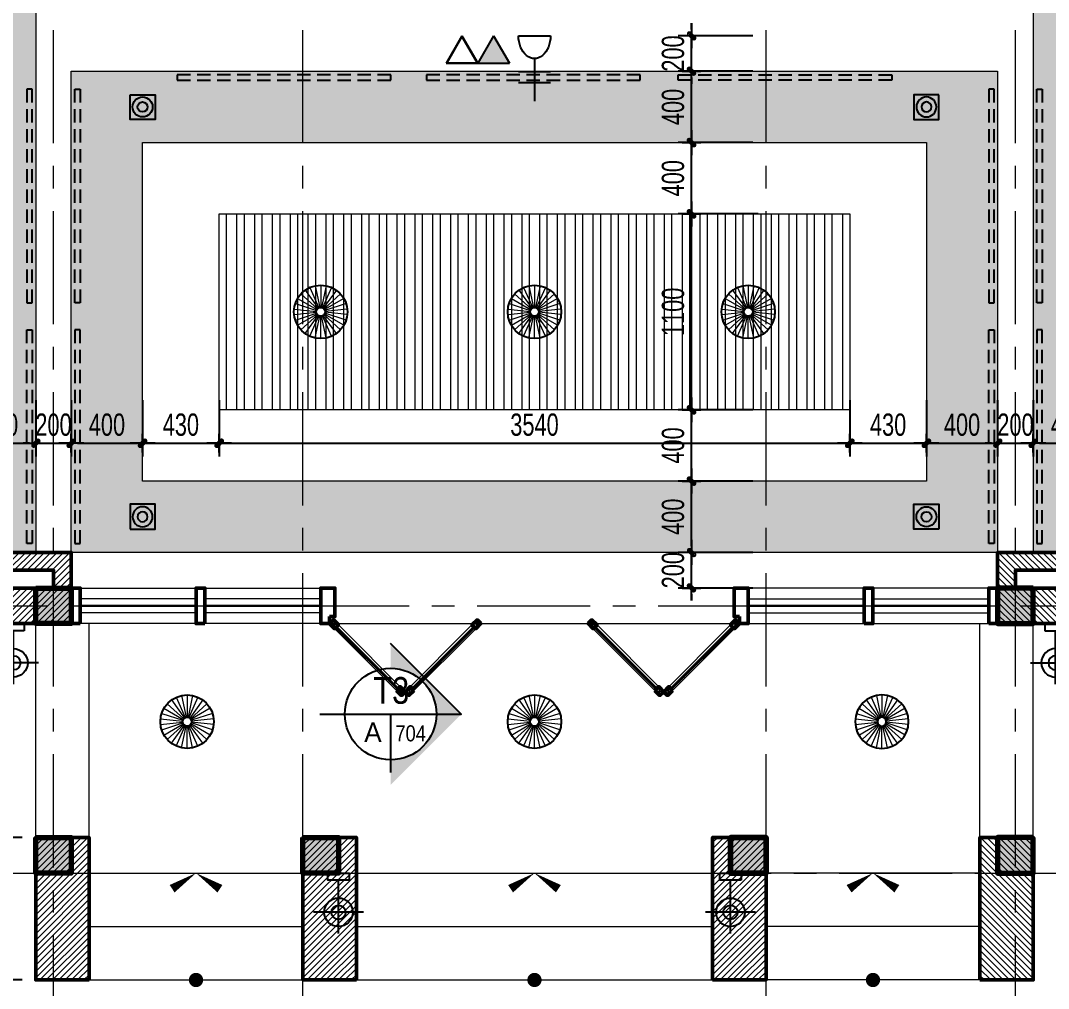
# Model space of a CAD drawing. Header units: inches. Extents: x 88947 to 296847, y 35049 to 161062.
# Drawn here: x 100576 to 106346, y 84062 to 89494 of the extents above; entities that cross this region are included whole.
import ezdxf
from ezdxf.enums import TextEntityAlignment as Align

# ---------------------------------------------------------------- set-up
doc = ezdxf.new("R2010")
doc.units = ezdxf.units.IN
doc.header["$MEASUREMENT"] = 0
doc.header["$PDMODE"] = 1
for name, pattern in [('ACAD_ISO03W100', [30, 12, -18]), ('CENTER', [50.8, 31.75, -6.35, 6.35, -6.35]), ('HIDDEN', [0.375, 0.25, -0.125])]:
    doc.linetypes.add(name, pattern=pattern)
for name, color, linetype, lineweight in [('A-Dims', 145, 'Continuous', 25), ('CUA', 42, 'Continuous', 20), ('DIM', 7, 'Continuous', 25), ('DO', 4, 'Continuous', 25), ('HACTH', 8, 'Continuous', 5), ('HATCH', 8, 'Continuous', 5), ('KHUNG 1', 6, 'Continuous', 70), ('mb$0$CUA', 42, 'Continuous', 20), ('mb$0$HATCH', 69, 'Continuous', 15), ('mb$0$net cat', 51, 'Continuous', 50), ('mb$0$net manh', 251, 'Continuous', 5), ('NETMANH', 192, 'Continuous', 18), ('THAY', 3, 'Continuous', 18), ('tran', 202, 'Continuous', 15), ('TRUC', 252, 'ACAD_ISO03W100', 13), ('TUONG', 4, 'Continuous', 50)]:
    doc.layers.add(name, color=color, linetype=linetype, lineweight=lineweight)
doc.layers.add('E-socket', color=1, linetype='Continuous')
doc.layers.add('text', color=2, linetype='Continuous')
doc.styles.add('AVO-B', font='VAVOB.TTF')
doc.styles.add('DDCo-B-Helve-condense', font='VHELVCB.TTF')
doc.styles.add('VNI-HELVE-CONDENSE', font='VNARIAL.TTF', dxfattribs={"width": 0.7})
doc.dimstyles.new('TAS-100', dxfattribs={"dimscale": 50, "dimtxt": 2.5, "dimasz": 0.7, "dimexe": 1.5, "dimexo": 1.5, "dimgap": 0.8, "dimtad": 1, "dimdec": 0, "dimzin": 3, "dimdsep": 46, "dimtxsty": 'VNI-HELVE-CONDENSE', "dimblk": 'TICK', "dimcen": 2.5, "dimclrt": 71, "dimazin": 2, "dimtfac": 0.75, "dimtdec": 0, "dimtix": 1, "dimtmove": 2, "dimatfit": 2, "dimldrblk": 'TICK123', "dimfxl": 1.5, "dimtolj": 1, "dimtzin": 0, "dimarcsym": 0})

# ---------------------------------------------------------------- blocks, each defined once
blk = doc.blocks.new('12')
at = {"linetype": 'HIDDEN', "ltscale": 300}
blk.add_lwpolyline([(-600, 20), (600, 20), (600, 50), (-600, 50)], close=True, dxfattribs=at)
for points in [[(-600, 20), (-600, 50), (-525, 20), (-525, 50)], [(600, 20), (600, 50), (525, 20), (525, 50)]]:
    blk.add_solid(points)
blk = doc.blocks.new('CP1')
blk.add_lwpolyline([(-86.9, 86), (89.2, 86), (89.2, -88.5), (-86.9, -88.5)], close=True)
for radius in [70, 35]:
    blk.add_circle((0, 0), radius)
blk = doc.blocks.new('DNT')
for points in [[(0, 425), (0, 50)], [(-175, 275), (175, 275)]]:
    blk.add_lwpolyline(points)
blk.add_lwpolyline([(-75, 50), (75, 50), (75, 0), (-75, 0)], close=True)
for radius in [100, 50]:
    blk.add_circle((0, 275), radius)
blk = doc.blocks.new('D')
at = {"linetype": 'Continuous', "ltscale": 2}
blk.add_hatch(color=256, dxfattribs=at).paths.add_polyline_path([(0, 0), (308, -178), (308, 178)])
for p, q in [((0, 0), (308, 178)), ((308, -178), (308, 178)), ((0, 0), (308, -178))]:
    blk.add_line(p, q, dxfattribs=at)
blk = doc.blocks.new('P')
at = {"linetype": 'Continuous', "ltscale": 2}
for p, q in [((0, 0), (308, 178)), ((9, 0), (303, 170)), ((303, -170), (303, 170)), ((308, -178), (308, 178)), ((0, 0), (308, -178)), ((9, 0), (303, -170))]:
    blk.add_line(p, q, dxfattribs=at)
blk = doc.blocks.new('S-2')
at = {"layer": 'E-socket', "linetype": 'Continuous', "ltscale": 50}
for p, q in [((0, 107.1), (0, 306.7)), ((-75, 219.4), (75, 219.4)), ((-75, 166.9), (75, 166.9)), ((-75, 0), (75, 0))]:
    blk.add_line(p, q, dxfattribs=at)
blk.add_ellipse((0, 0), major_axis=(0, 107.1), ratio=0.7, start_param=4.712389, end_param=7.853982, dxfattribs=at)
blk = doc.blocks.new('A$C42FF647F')
at = {"layer": 'HATCH'}
h = blk.add_hatch(dxfattribs=at)
h.set_pattern_fill('ANSI31', color=256, scale=200, style=0)
h.set_pattern_definition([(45, (-2550, -8550), (-17.67767, 17.67767), [])])
h.paths.add_polyline_path([(-2050, -8550), (-2300, -8550), (-2300, -8350), (-1950, -8350), (-1950, -8150), (-1300, -8150), (-1300, -8550), (-1850, -8550), (-1850, -8550)])
h.paths.add_polyline_path([(-1850, -8250), (-1850, -8350), (-1400, -8350), (-1400, -8250)], flags=16)
h = blk.add_hatch(dxfattribs=at)
h.set_pattern_fill('ANSI31', color=256, scale=200, style=0)
h.set_pattern_definition([(135, (5150, -8550), (17.67767, 17.67767), [])])
h.paths.add_polyline_path([(4650, -8550), (4900, -8550), (4900, -8350), (4550, -8350), (4550, -8150), (3900, -8150), (3900, -8550), (4450, -8550), (4450, -8550)])
h.paths.add_polyline_path([(4000, -8250), (4000, -8350), (4450, -8350), (4450, -8250)], flags=16)
h = blk.add_hatch(dxfattribs=at)
h.set_pattern_fill('ANSI31', color=256, scale=200, style=0)
h.set_pattern_definition([(45, (-1400, -9950), (-17.6777, 17.6777), [])])
h.paths.add_polyline_path([(-1200, -10550), (-1500, -10550), (-1500, -9750), (-1200, -9750)])
h = blk.add_hatch(dxfattribs=at)
h.set_pattern_fill('ANSI31', color=256, scale=200, style=0)
h.set_pattern_definition([(45, (100, -9950), (-17.6777, 17.6777), [])])
h.paths.add_polyline_path([(300, -10550), (0, -10550), (0, -9750), (300, -9750)])
h = blk.add_hatch(dxfattribs=at)
h.set_pattern_fill('ANSI31', color=256, scale=200, style=0)
h.set_pattern_definition([(45, (2100, -9950), (-17.6777, 17.6777), [])])
h.paths.add_polyline_path([(2300, -10550), (2600, -10550), (2600, -9750), (2300, -9750)])
h = blk.add_hatch(dxfattribs=at)
h.set_pattern_fill('ANSI31', color=256, scale=200, style=0)
h.set_pattern_definition([(135, (4000, -9950), (17.6777, 17.6777), [])])
h.paths.add_polyline_path([(3800, -10550), (4100, -10550), (4100, -9750), (3800, -9750)])
at = {"layer": 'mb$0$HATCH'}
h = blk.add_hatch(dxfattribs=at)
h.set_pattern_fill('ANSI32', color=256, angle=-225, style=0)
h.set_pattern_definition([(360, (190.659, -8580.052), (5e-10, 9.525), []), (360, (193.834, -8583.227), (5e-10, 9.525), [])])
h.paths.add_polyline_path([(190.7, -8565.9), (537.1, -8912.4), (530.1, -8919.5), (183.6, -8573)])
h = blk.add_hatch(dxfattribs=at)
h.set_pattern_fill('ANSI32', color=256, angle=-225, style=0)
h.set_pattern_definition([(180, (957.8695, -8580.052), (-5e-10, 9.525), []), (180, (954.6945, -8583.227), (-5e-10, 9.525), [])])
h.paths.add_polyline_path([(957.9, -8565.9), (611.4, -8912.4), (618.5, -8919.5), (964.9, -8573)])
h = blk.add_hatch(dxfattribs=at)
h.set_pattern_fill('ANSI32', color=256, angle=-225, style=0)
h.set_pattern_definition([(360, (1642.1305, -8580.052), (5e-10, 9.525), []), (360, (1645.3055, -8583.227), (5e-10, 9.525), [])])
h.paths.add_polyline_path([(1642.1, -8565.9), (1988.6, -8912.4), (1981.5, -8919.5), (1635.1, -8573)])
h = blk.add_hatch(dxfattribs=at)
h.set_pattern_fill('ANSI32', color=256, angle=-225, style=0)
h.set_pattern_definition([(180, (2409.341, -8580.052), (-5e-10, 9.525), []), (180, (2406.166, -8583.227), (-5e-10, 9.525), [])])
h.paths.add_polyline_path([(2409.3, -8565.9), (2062.9, -8912.4), (2069.9, -8919.5), (2416.4, -8573)])
at = {"layer": 'CUA'}
for points in [[(-600, -8410), (-1250, -8410)], [(100, -8410), (-550, -8410)], [(2500, -8410), (3150, -8410)], [(3200, -8410), (3850, -8410)], [(-600, -8490), (-1250, -8490)], [(100, -8490), (-550, -8490)], [(2500, -8490), (3150, -8490)], [(3200, -8490), (3850, -8490)]]:
    blk.add_lwpolyline(points, dxfattribs=at)
at = {"layer": 'HATCH', "const_width": 12}
for points in [[(-600, -8450), (-1250, -8450)], [(100, -8450), (-550, -8450)], [(2500, -8450), (3150, -8450)], [(3200, -8450), (3850, -8450)]]:
    blk.add_lwpolyline(points, dxfattribs=at)
at = {"layer": 'HATCH'}
for points in [[(-734.2, -10037.8, 50, 0, 0), (-600, -9950, 0, 0, 0)], [(-465.8, -10037.8, 50, 0, 0), (-600, -9950, 0, 0, 0)], [(1165.8, -10037.8, 50, 0, 0), (1300, -9950, 0, 0, 0)], [(1434.2, -10037.8, 50, 0, 0), (1300, -9950, 0, 0, 0)], [(3065.8, -10037.8, 50, 0, 0), (3200, -9950, 0, 0, 0)], [(3334.2, -10037.8, 50, 0, 0), (3200, -9950, 0, 0, 0)]]:
    blk.add_lwpolyline(points, format="xyseb", dxfattribs=at)
at = {"layer": 'HATCH', "const_width": 40}
for points in [[(-620, -10550, -1), (-580, -10550, -1)], [(1280, -10550, -1), (1320, -10550, -1)], [(3180, -10550, -1), (3220, -10550, -1)]]:
    blk.add_lwpolyline(points, format="xyb", close=True, dxfattribs=at)
at = {"layer": 'KHUNG 1'}
for points in [[(-1500, -8350), (-1300, -8350), (-1300, -8550), (-1500, -8550)], [(4100, -8350), (3900, -8350), (3900, -8550), (4100, -8550)], [(-1500, -9750), (-1300, -9750), (-1300, -9950), (-1500, -9950)], [(0, -9750), (200, -9750), (200, -9950), (0, -9950)], [(2400, -9750), (2600, -9750), (2600, -9950), (2400, -9950)], [(2600, -9750), (2400, -9750), (2400, -9950), (2600, -9950)], [(4100, -9750), (3900, -9750), (3900, -9950), (4100, -9950)]]:
    blk.add_lwpolyline(points, close=True, dxfattribs=at)
for points in [[(-1500, -8550), (-1300, -8550), (-1500, -8350), (-1300, -8350)], [(4100, -8550), (3900, -8550), (4100, -8350), (3900, -8350)], [(-1500, -9950), (-1300, -9950), (-1500, -9750), (-1300, -9750)], [(0, -9950), (200, -9950), (0, -9750), (200, -9750)], [(2400, -9950), (2600, -9950), (2400, -9750), (2600, -9750)], [(2600, -9950), (2400, -9950), (2600, -9750), (2400, -9750)], [(4100, -9950), (3900, -9950), (4100, -9750), (3900, -9750)]]:
    blk.add_solid(points, dxfattribs=at)
at = {"layer": 'mb$0$CUA'}
for points in [[(553.1, -8953.1), (574.3, -8931.8), (199.5, -8557.1), (178.3, -8578.3)], [(190.7, -8565.9), (537.1, -8912.4), (530.1, -8919.5), (183.6, -8573)], [(595.5, -8953.1), (574.3, -8931.8), (949, -8557.1), (970.2, -8578.3)], [(957.9, -8565.9), (611.4, -8912.4), (618.5, -8919.5), (964.9, -8573)], [(2004.5, -8953.1), (2025.7, -8931.8), (1651, -8557.1), (1629.8, -8578.3)], [(1642.1, -8565.9), (1988.6, -8912.4), (1981.5, -8919.5), (1635.1, -8573)], [(2046.9, -8953.1), (2025.7, -8931.8), (2400.5, -8557.1), (2421.7, -8578.3)], [(2409.3, -8565.9), (2062.9, -8912.4), (2069.9, -8919.5), (2416.4, -8573)]]:
    blk.add_lwpolyline(points, close=True, dxfattribs=at)
at = {"layer": 'mb$0$net cat'}
for points in [[(150, -8550), (171.2, -8528.8), (199.5, -8557.1), (178.3, -8578.3)], [(998.5, -8550), (977.3, -8528.8), (949, -8557.1), (970.2, -8578.3)], [(1601.5, -8550), (1622.7, -8528.8), (1651, -8557.1), (1629.8, -8578.3)], [(2450, -8550), (2428.8, -8528.8), (2400.5, -8557.1), (2421.7, -8578.3)], [(524.8, -8924.8), (546, -8903.6), (574.3, -8931.8), (553.1, -8953.1)], [(623.8, -8924.8), (602.5, -8903.6), (574.3, -8931.8), (595.5, -8953.1)], [(1976.2, -8924.8), (1997.5, -8903.6), (2025.7, -8931.8), (2004.5, -8953.1)], [(2075.2, -8924.8), (2054, -8903.6), (2025.7, -8931.8), (2046.9, -8953.1)]]:
    blk.add_lwpolyline(points, close=True, dxfattribs=at)
at = {"layer": 'mb$0$net manh'}
for points in [[(171.2, -8528.8), (178.3, -8578.3)], [(977.3, -8528.8), (970.2, -8578.3)], [(1622.7, -8528.8), (1629.8, -8578.3)], [(2428.8, -8528.8), (2421.7, -8578.3)], [(150, -8550), (199.5, -8557.1)], [(998.5, -8550), (949, -8557.1)], [(1601.5, -8550), (1651, -8557.1)], [(2450, -8550), (2400.5, -8557.1)], [(524.8, -8924.8), (574.3, -8931.8)], [(546, -8903.6), (553.1, -8953.1)], [(623.8, -8924.8), (574.3, -8931.8)], [(602.5, -8903.6), (595.5, -8953.1)], [(1976.2, -8924.8), (2025.7, -8931.8)], [(1997.5, -8903.6), (2004.5, -8953.1)], [(2075.2, -8924.8), (2025.7, -8931.8)], [(2054, -8903.6), (2046.9, -8953.1)]]:
    blk.add_lwpolyline(points, dxfattribs=at)
at = {"layer": 'THAY'}
for points in [[(100, -8550), (-1300, -8550), (-1300, -8350), (100, -8350)], [(2500, -8550), (3900, -8550), (3900, -8350), (2500, -8350)]]:
    blk.add_lwpolyline(points, close=True, dxfattribs=at)
for points in [[(-1500, -9750), (-1500, -8550)], [(-1200, -9750), (-1200, -8550)], [(150, -8550), (2450, -8550)], [(3800, -9750), (3800, -8550)], [(4100, -9750), (4100, -8550)], [(-1200, -9950), (0, -9950)], [(300, -9950), (2300, -9950)], [(3800, -9950), (2600, -9950)], [(-1200, -10250), (0, -10250)], [(300, -10250), (2300, -10250)], [(3800, -10250), (2600, -10250)], [(-1200, -10550), (0, -10550)], [(300, -10550), (2300, -10550)], [(3800, -10550), (2600, -10550)]]:
    blk.add_lwpolyline(points, dxfattribs=at)
at = {"layer": 'TUONG'}
for points in [[(-2050, -8550), (-2300, -8550), (-2300, -8350), (-1950, -8350), (-1950, -8150), (-1300, -8150), (-1300, -8550), (-1850, -8550), (-1850, -8550), (-2050, -8550), (-2050, -8550)], [(4650, -8550), (4900, -8550), (4900, -8350), (4550, -8350), (4550, -8150), (3900, -8150), (3900, -8550), (4450, -8550), (4450, -8550), (4650, -8550), (4650, -8550)], [(-1850, -8350), (-1400, -8350), (-1400, -8250), (-1850, -8250), (-1850, -8350)], [(4450, -8350), (4000, -8350), (4000, -8250), (4450, -8250), (4450, -8350)], [(150, -8510), (150, -8550), (100, -8550), (100, -8350), (150, -8350)], [(150, -8510), (180, -8510), (180, -8350), (150, -8350)], [(2450, -8510), (2420, -8510), (2420, -8350), (2450, -8350)], [(2450, -8510), (2450, -8550), (2500, -8550), (2500, -8350), (2450, -8350)]]:
    blk.add_lwpolyline(points, dxfattribs=at)
for points in [[(-1250, -8550), (-1300, -8550), (-1300, -8350), (-1250, -8350)], [(-550, -8550), (-600, -8550), (-600, -8350), (-550, -8350)], [(3150, -8550), (3200, -8550), (3200, -8350), (3150, -8350)], [(3850, -8550), (3900, -8550), (3900, -8350), (3850, -8350)], [(-1200, -10550), (-1500, -10550), (-1500, -9750), (-1200, -9750)], [(300, -10550), (0, -10550), (0, -9750), (300, -9750)], [(2300, -10550), (2600, -10550), (2600, -9750), (2300, -9750)], [(3800, -10550), (4100, -10550), (4100, -9750), (3800, -9750)]]:
    blk.add_lwpolyline(points, close=True, dxfattribs=at)
blk = doc.blocks.new('A$C3DEE6F4E')
at = {"layer": 'DO'}
for radius in [300, 300, 300, 300, 300, 300, 300, 300, 300, 300, 300, 300, 300, 300, 300, 300, 300, 300, 300, 300, 300, 300, 300, 300, 300, 300, 300, 300, 300, 50]:
    blk.add_circle((0, 0), radius, dxfattribs=at)
at = {"layer": 'HACTH'}
for points in [[(-176, 243), (-29, 40)], [(-122, 274), (-20, 46)], [(-62, 293), (-10, 49)], [(0, 300), (0, 50)], [(62, 293), (10, 49)], [(122, 274), (20, 46)], [(176, 243), (29, 40)], [(-260, 150), (-43, 25)], [(-223, 201), (-37, 33)], [(223, 201), (37, 33)], [(260, 150), (43, 25)], [(-298, 31), (-50, 5)], [(-285, 93), (-48, 15)], [(285, 93), (48, 15)], [(298, 31), (50, 5)], [(-298, -31), (-50, -5)], [(-285, -93), (-48, -15)], [(-260, -150), (-43, -25)], [(-223, -201), (-37, -33)], [(-176, -243), (-29, -40)], [(-122, -274), (-20, -46)], [(-62, -293), (-10, -49)], [(0, -300), (0, -50)], [(62, -293), (10, -49)], [(122, -274), (20, -46)], [(176, -243), (29, -40)], [(223, -201), (37, -33)], [(260, -150), (43, -25)], [(285, -93), (48, -15)], [(298, -31), (50, -5)]]:
    blk.add_lwpolyline(points, dxfattribs=at)
blk = doc.blocks.new('TICK')
at = {"layer": 'A-Dims', "color": 1}
for p, q in [((-2, 0), (2, 0)), ((0, 1.5), (0, -1.5))]:
    blk.add_line(p, q, dxfattribs=at)
at = {"layer": 'A-Dims', "color": 1, "const_width": 0.788}
blk.add_lwpolyline([(-0.33, -0.35), (0.38, 0.38)], dxfattribs=at)
at = {"layer": 'A-Dims', "color": 1, "const_width": 0.394}
for points in [[(0.24, 0.52, -0.414214), (0.52, 0.52, -1)], [(0.52, 0.52, -0.414214), (0.52, 0.24, -1)], [(-0.47, -0.21, 0.414214), (-0.47, -0.49, 1)], [(-0.47, -0.49, 0.414214), (-0.19, -0.49, 1)]]:
    blk.add_lwpolyline(points, format="xyb", dxfattribs=at)
blk = doc.blocks.new('*D3214')
at = {"layer": 'Defpoints', "color": 0}
for p in [(100261.3, 87439), (100661.3, 87439), (100661.3, 87121.3)]:
    blk.add_point(p, dxfattribs=at)
at = {"layer": 'DIM', "color": 0, "lineweight": -2}
for p, q in [((100261.3, 87364), (100261.3, 87046.3)), ((100661.3, 87364), (100661.3, 87046.3)), ((100296.3, 87121.3), (100626.3, 87121.3))]:
    blk.add_line(p, q, dxfattribs=at)
at = {"layer": 'DIM', "color": 0, "lineweight": -2, "xscale": 35, "yscale": 35, "zscale": 35, "rotation": 180}
blk.add_blockref('TICK', (100261.3, 87121.3), dxfattribs=at)
at = {"layer": 'DIM', "color": 0, "lineweight": -2, "xscale": 35, "yscale": 35, "zscale": 35}
blk.add_blockref('TICK', (100661.3, 87121.3), dxfattribs=at)
at = {"layer": 'DIM', "color": 71, "insert": (100461.3, 87225.1), "char_height": 125, "attachment_point": 5, "style": 'VNI-HELVE-CONDENSE'}
blk.add_mtext('\\A1;400', dxfattribs=at)
blk = doc.blocks.new('TICK123')
at = {"layer": 'A-Dims', "color": 1}
blk.add_lwpolyline([(0.05, 0, 0, 0.84, 0), (-2.11, 0, 8.4, 8.4, 0)], format="xyseb", dxfattribs=at)
blk = doc.blocks.new('*D3215')
at = {"layer": 'Defpoints', "color": 0}
for p in [(100661.3, 87439), (100861.3, 87439), (100861.3, 87121.3)]:
    blk.add_point(p, dxfattribs=at)
at = {"layer": 'DIM', "color": 0, "lineweight": -2}
for p, q in [((100661.3, 87364), (100661.3, 87046.3)), ((100861.3, 87364), (100861.3, 87046.3)), ((100626.3, 87121.3), (100591.3, 87121.3)), ((100661.3, 87121.3), (100861.3, 87121.3)), ((100896.3, 87121.3), (100931.3, 87121.3))]:
    blk.add_line(p, q, dxfattribs=at)
at = {"layer": 'DIM', "color": 0, "lineweight": -2, "xscale": 35, "yscale": 35, "zscale": 35}
blk.add_blockref('TICK', (100661.3, 87121.3), dxfattribs=at)
at = {"layer": 'DIM', "color": 0, "lineweight": -2, "xscale": 35, "yscale": 35, "zscale": 35, "rotation": 180}
blk.add_blockref('TICK', (100861.3, 87121.3), dxfattribs=at)
at = {"layer": 'DIM', "color": 71, "insert": (100761.3, 87225.1), "char_height": 125, "attachment_point": 5, "style": 'VNI-HELVE-CONDENSE'}
blk.add_mtext('\\A1;200', dxfattribs=at)
blk = doc.blocks.new('*D3216')
at = {"layer": 'Defpoints', "color": 0}
for p in [(100861.3, 87439), (101261.3, 87439), (101261.3, 87121.3)]:
    blk.add_point(p, dxfattribs=at)
at = {"layer": 'DIM', "color": 0, "lineweight": -2}
for p, q in [((100861.3, 87364), (100861.3, 87046.3)), ((101261.3, 87364), (101261.3, 87046.3)), ((100896.3, 87121.3), (101226.3, 87121.3))]:
    blk.add_line(p, q, dxfattribs=at)
at = {"layer": 'DIM', "color": 0, "lineweight": -2, "xscale": 35, "yscale": 35, "zscale": 35, "rotation": 180}
blk.add_blockref('TICK', (100861.3, 87121.3), dxfattribs=at)
at = {"layer": 'DIM', "color": 0, "lineweight": -2, "xscale": 35, "yscale": 35, "zscale": 35}
blk.add_blockref('TICK', (101261.3, 87121.3), dxfattribs=at)
at = {"layer": 'DIM', "color": 71, "insert": (101061.3, 87225.1), "char_height": 125, "attachment_point": 5, "style": 'VNI-HELVE-CONDENSE'}
blk.add_mtext('\\A1;400', dxfattribs=at)
blk = doc.blocks.new('*D3217')
at = {"layer": 'Defpoints', "color": 0}
for p in [(101261.3, 87439), (101691.3, 87439), (101691.3, 87121.3)]:
    blk.add_point(p, dxfattribs=at)
at = {"layer": 'DIM', "color": 0, "lineweight": -2}
for p, q in [((101261.3, 87364), (101261.3, 87046.3)), ((101691.3, 87364), (101691.3, 87046.3)), ((101296.3, 87121.3), (101656.3, 87121.3))]:
    blk.add_line(p, q, dxfattribs=at)
at = {"layer": 'DIM', "color": 0, "lineweight": -2, "xscale": 35, "yscale": 35, "zscale": 35, "rotation": 180}
blk.add_blockref('TICK', (101261.3, 87121.3), dxfattribs=at)
at = {"layer": 'DIM', "color": 0, "lineweight": -2, "xscale": 35, "yscale": 35, "zscale": 35}
blk.add_blockref('TICK', (101691.3, 87121.3), dxfattribs=at)
at = {"layer": 'DIM', "color": 71, "insert": (101476.3, 87225.1), "char_height": 125, "attachment_point": 5, "style": 'VNI-HELVE-CONDENSE'}
blk.add_mtext('\\A1;430', dxfattribs=at)
blk = doc.blocks.new('*D3218')
at = {"layer": 'Defpoints', "color": 0}
for p in [(101691.3, 87439), (105231.3, 87439), (105231.3, 87121.3)]:
    blk.add_point(p, dxfattribs=at)
at = {"layer": 'DIM', "color": 0, "lineweight": -2}
for p, q in [((101691.3, 87364), (101691.3, 87046.3)), ((105231.3, 87364), (105231.3, 87046.3)), ((101726.3, 87121.3), (105196.3, 87121.3))]:
    blk.add_line(p, q, dxfattribs=at)
at = {"layer": 'DIM', "color": 0, "lineweight": -2, "xscale": 35, "yscale": 35, "zscale": 35, "rotation": 180}
blk.add_blockref('TICK', (101691.3, 87121.3), dxfattribs=at)
at = {"layer": 'DIM', "color": 0, "lineweight": -2, "xscale": 35, "yscale": 35, "zscale": 35}
blk.add_blockref('TICK', (105231.3, 87121.3), dxfattribs=at)
at = {"layer": 'DIM', "color": 71, "insert": (103461.3, 87225.1), "char_height": 125, "attachment_point": 5, "style": 'VNI-HELVE-CONDENSE'}
blk.add_mtext('\\A1;3540', dxfattribs=at)
blk = doc.blocks.new('*D3219')
at = {"layer": 'Defpoints', "color": 0}
for p in [(105231.3, 87439), (105661.3, 87439), (105661.3, 87121.3)]:
    blk.add_point(p, dxfattribs=at)
at = {"layer": 'DIM', "color": 0, "lineweight": -2}
for p, q in [((105231.3, 87364), (105231.3, 87046.3)), ((105661.3, 87364), (105661.3, 87046.3)), ((105266.3, 87121.3), (105626.3, 87121.3))]:
    blk.add_line(p, q, dxfattribs=at)
at = {"layer": 'DIM', "color": 0, "lineweight": -2, "xscale": 35, "yscale": 35, "zscale": 35, "rotation": 180}
blk.add_blockref('TICK', (105231.3, 87121.3), dxfattribs=at)
at = {"layer": 'DIM', "color": 0, "lineweight": -2, "xscale": 35, "yscale": 35, "zscale": 35}
blk.add_blockref('TICK', (105661.3, 87121.3), dxfattribs=at)
at = {"layer": 'DIM', "color": 71, "insert": (105446.3, 87225.1), "char_height": 125, "attachment_point": 5, "style": 'VNI-HELVE-CONDENSE'}
blk.add_mtext('\\A1;430', dxfattribs=at)
blk = doc.blocks.new('*D3220')
at = {"layer": 'Defpoints', "color": 0}
for p in [(105661.3, 87439), (106061.3, 87439), (106061.3, 87121.3)]:
    blk.add_point(p, dxfattribs=at)
at = {"layer": 'DIM', "color": 0, "lineweight": -2}
for p, q in [((105661.3, 87364), (105661.3, 87046.3)), ((106061.3, 87364), (106061.3, 87046.3)), ((105696.3, 87121.3), (106026.3, 87121.3))]:
    blk.add_line(p, q, dxfattribs=at)
at = {"layer": 'DIM', "color": 0, "lineweight": -2, "xscale": 35, "yscale": 35, "zscale": 35, "rotation": 180}
blk.add_blockref('TICK', (105661.3, 87121.3), dxfattribs=at)
at = {"layer": 'DIM', "color": 0, "lineweight": -2, "xscale": 35, "yscale": 35, "zscale": 35}
blk.add_blockref('TICK', (106061.3, 87121.3), dxfattribs=at)
at = {"layer": 'DIM', "color": 71, "insert": (105861.3, 87225.1), "char_height": 125, "attachment_point": 5, "style": 'VNI-HELVE-CONDENSE'}
blk.add_mtext('\\A1;400', dxfattribs=at)
blk = doc.blocks.new('*D3221')
at = {"layer": 'Defpoints', "color": 0}
for p in [(106061.3, 87439), (106261.3, 87439), (106261.3, 87121.3)]:
    blk.add_point(p, dxfattribs=at)
at = {"layer": 'DIM', "color": 0, "lineweight": -2}
for p, q in [((106061.3, 87364), (106061.3, 87046.3)), ((106261.3, 87364), (106261.3, 87046.3)), ((106026.3, 87121.3), (105991.3, 87121.3)), ((106061.3, 87121.3), (106261.3, 87121.3)), ((106296.3, 87121.3), (106331.3, 87121.3))]:
    blk.add_line(p, q, dxfattribs=at)
at = {"layer": 'DIM', "color": 0, "lineweight": -2, "xscale": 35, "yscale": 35, "zscale": 35}
blk.add_blockref('TICK', (106061.3, 87121.3), dxfattribs=at)
at = {"layer": 'DIM', "color": 0, "lineweight": -2, "xscale": 35, "yscale": 35, "zscale": 35, "rotation": 180}
blk.add_blockref('TICK', (106261.3, 87121.3), dxfattribs=at)
at = {"layer": 'DIM', "color": 71, "insert": (106161.3, 87225.1), "char_height": 125, "attachment_point": 5, "style": 'VNI-HELVE-CONDENSE'}
blk.add_mtext('\\A1;200', dxfattribs=at)
blk = doc.blocks.new('*D3222')
at = {"layer": 'Defpoints', "color": 0}
for p in [(106261.3, 87439), (106661.3, 87439), (106661.3, 87121.3)]:
    blk.add_point(p, dxfattribs=at)
at = {"layer": 'DIM', "color": 0, "lineweight": -2}
for p, q in [((106261.3, 87364), (106261.3, 87046.3)), ((106661.3, 87364), (106661.3, 87046.3)), ((106296.3, 87121.3), (106626.3, 87121.3))]:
    blk.add_line(p, q, dxfattribs=at)
at = {"layer": 'DIM', "color": 0, "lineweight": -2, "xscale": 35, "yscale": 35, "zscale": 35, "rotation": 180}
blk.add_blockref('TICK', (106261.3, 87121.3), dxfattribs=at)
at = {"layer": 'DIM', "color": 0, "lineweight": -2, "xscale": 35, "yscale": 35, "zscale": 35}
blk.add_blockref('TICK', (106661.3, 87121.3), dxfattribs=at)
at = {"layer": 'DIM', "color": 71, "insert": (106461.3, 87225.1), "char_height": 125, "attachment_point": 5, "style": 'VNI-HELVE-CONDENSE'}
blk.add_mtext('\\A1;400', dxfattribs=at)
blk = doc.blocks.new('*D3291')
at = {"layer": 'Defpoints', "color": 0}
for p in [(104342.9, 86909), (104758.4, 86909), (104758.4, 86509)]:
    blk.add_point(p, dxfattribs=at)
at = {"layer": 'DIM', "color": 0, "lineweight": -2}
for p, q in [((104683.4, 86909), (104267.9, 86909)), ((104342.9, 86544), (104342.9, 86874)), ((104683.4, 86509), (104267.9, 86509))]:
    blk.add_line(p, q, dxfattribs=at)
at = {"layer": 'DIM', "color": 0, "lineweight": -2, "xscale": 35, "yscale": 35, "zscale": 35}
for p, rotation in [((104342.9, 86909), 90), ((104342.9, 86509), 270)]:
    blk.add_blockref('TICK', p, dxfattribs=dict(at, rotation=rotation))
at = {"layer": 'DIM', "color": 71, "insert": (104239.2, 86709), "char_height": 125, "attachment_point": 5, "rotation": 90, "style": 'VNI-HELVE-CONDENSE'}
blk.add_mtext('\\A1;400', dxfattribs=at)
blk = doc.blocks.new('*D3292')
at = {"layer": 'Defpoints', "color": 0}
for p in [(104342.9, 87309), (104761.3, 87309), (104761.3, 86909)]:
    blk.add_point(p, dxfattribs=at)
at = {"layer": 'DIM', "color": 0, "lineweight": -2}
for p, q in [((104686.3, 87309), (104267.9, 87309)), ((104342.9, 86944), (104342.9, 87274)), ((104686.3, 86909), (104267.9, 86909))]:
    blk.add_line(p, q, dxfattribs=at)
at = {"layer": 'DIM', "color": 0, "lineweight": -2, "xscale": 35, "yscale": 35, "zscale": 35}
for p, rotation in [((104342.9, 87309), 90), ((104342.9, 86909), 270)]:
    blk.add_blockref('TICK', p, dxfattribs=dict(at, rotation=rotation))
at = {"layer": 'DIM', "color": 71, "insert": (104239.2, 87109), "char_height": 125, "attachment_point": 5, "rotation": 90, "style": 'VNI-HELVE-CONDENSE'}
blk.add_mtext('\\A1;400', dxfattribs=at)
blk = doc.blocks.new('*D3293')
at = {"layer": 'Defpoints', "color": 0}
for p in [(104342.9, 88409), (104791.3, 88409), (104731.3, 87309)]:
    blk.add_point(p, dxfattribs=at)
at = {"layer": 'DIM', "color": 0, "lineweight": -2}
for p, q in [((104716.3, 88409), (104267.9, 88409)), ((104342.9, 87344), (104342.9, 88374)), ((104656.3, 87309), (104267.9, 87309))]:
    blk.add_line(p, q, dxfattribs=at)
at = {"layer": 'DIM', "color": 0, "lineweight": -2, "xscale": 35, "yscale": 35, "zscale": 35}
for p, rotation in [((104342.9, 88409), 90), ((104342.9, 87309), 270)]:
    blk.add_blockref('TICK', p, dxfattribs=dict(at, rotation=rotation))
at = {"layer": 'DIM', "color": 71, "insert": (104239.2, 87859), "char_height": 125, "attachment_point": 5, "rotation": 90, "style": 'VNI-HELVE-CONDENSE'}
blk.add_mtext('\\A1;1100', dxfattribs=at)
blk = doc.blocks.new('*D3294')
at = {"layer": 'Defpoints', "color": 0}
for p in [(104342.9, 88809), (104761.3, 88809), (104791.3, 88409)]:
    blk.add_point(p, dxfattribs=at)
at = {"layer": 'DIM', "color": 0, "lineweight": -2}
for p, q in [((104686.3, 88809), (104267.9, 88809)), ((104342.9, 88444), (104342.9, 88774)), ((104716.3, 88409), (104267.9, 88409))]:
    blk.add_line(p, q, dxfattribs=at)
at = {"layer": 'DIM', "color": 0, "lineweight": -2, "xscale": 35, "yscale": 35, "zscale": 35}
for p, rotation in [((104342.9, 88809), 90), ((104342.9, 88409), 270)]:
    blk.add_blockref('TICK', p, dxfattribs=dict(at, rotation=rotation))
at = {"layer": 'DIM', "color": 71, "insert": (104239.2, 88609), "char_height": 125, "attachment_point": 5, "rotation": 90, "style": 'VNI-HELVE-CONDENSE'}
blk.add_mtext('\\A1;400', dxfattribs=at)
blk = doc.blocks.new('*D3295')
at = {"layer": 'Defpoints', "color": 0}
for p in [(104342.9, 89209), (104761.3, 89209), (104761.3, 88809)]:
    blk.add_point(p, dxfattribs=at)
at = {"layer": 'DIM', "color": 0, "lineweight": -2}
for p, q in [((104686.3, 89209), (104267.9, 89209)), ((104342.9, 88844), (104342.9, 89174)), ((104686.3, 88809), (104267.9, 88809))]:
    blk.add_line(p, q, dxfattribs=at)
at = {"layer": 'DIM', "color": 0, "lineweight": -2, "xscale": 35, "yscale": 35, "zscale": 35}
for p, rotation in [((104342.9, 89209), 90), ((104342.9, 88809), 270)]:
    blk.add_blockref('TICK', p, dxfattribs=dict(at, rotation=rotation))
at = {"layer": 'DIM', "color": 71, "insert": (104239.2, 89009), "char_height": 125, "attachment_point": 5, "rotation": 90, "style": 'VNI-HELVE-CONDENSE'}
blk.add_mtext('\\A1;400', dxfattribs=at)
blk = doc.blocks.new('*D3296')
at = {"layer": 'Defpoints', "color": 0}
for p in [(104342.9, 89409), (104761.3, 89409), (104761.3, 89209)]:
    blk.add_point(p, dxfattribs=at)
at = {"layer": 'DIM', "color": 0, "lineweight": -2}
for p, q in [((104342.9, 89444), (104342.9, 89479)), ((104686.3, 89409), (104267.9, 89409)), ((104342.9, 89209), (104342.9, 89409)), ((104686.3, 89209), (104267.9, 89209)), ((104342.9, 89174), (104342.9, 89139))]:
    blk.add_line(p, q, dxfattribs=at)
at = {"layer": 'DIM', "color": 0, "lineweight": -2, "xscale": 35, "yscale": 35, "zscale": 35}
for p, rotation in [((104342.9, 89409), 270), ((104342.9, 89209), 90)]:
    blk.add_blockref('TICK', p, dxfattribs=dict(at, rotation=rotation))
at = {"layer": 'DIM', "color": 71, "insert": (104239.2, 89309), "char_height": 125, "attachment_point": 5, "rotation": 90, "style": 'VNI-HELVE-CONDENSE'}
blk.add_mtext('\\A1;200', dxfattribs=at)
blk = doc.blocks.new('*D3282')
at = {"layer": 'Defpoints', "color": 0}
for p in [(104342.9, 86509), (104761.3, 86509), (104761.3, 86309)]:
    blk.add_point(p, dxfattribs=at)
at = {"layer": 'DIM', "color": 0, "lineweight": -2}
for p, q in [((104342.9, 86544), (104342.9, 86579)), ((104686.3, 86509), (104267.9, 86509)), ((104342.9, 86309), (104342.9, 86509)), ((104686.3, 86309), (104267.9, 86309)), ((104342.9, 86274), (104342.9, 86239))]:
    blk.add_line(p, q, dxfattribs=at)
at = {"layer": 'DIM', "color": 0, "lineweight": -2, "xscale": 35, "yscale": 35, "zscale": 35}
for p, rotation in [((104342.9, 86509), 270), ((104342.9, 86309), 90)]:
    blk.add_blockref('TICK', p, dxfattribs=dict(at, rotation=rotation))
at = {"layer": 'DIM', "color": 71, "insert": (104239.2, 86409), "char_height": 125, "attachment_point": 5, "rotation": 90, "style": 'VNI-HELVE-CONDENSE'}
blk.add_mtext('\\A1;200', dxfattribs=at)
blk = doc.blocks.new('*D4532')
at = {"layer": 'Defpoints', "color": 0}
for p in [(100177.6, 84909), (100661.3, 84909), (100661.3, 84109)]:
    blk.add_point(p, dxfattribs=at)
at = {"layer": 'DIM', "color": 0, "lineweight": -2}
for p, q in [((100586.3, 84909), (100102.6, 84909)), ((100177.6, 84144), (100177.6, 84874)), ((100586.3, 84109), (100102.6, 84109))]:
    blk.add_line(p, q, dxfattribs=at)
at = {"layer": 'DIM', "color": 0, "lineweight": -2, "xscale": 35, "yscale": 35, "zscale": 35}
for p, rotation in [((100177.6, 84909), 90), ((100177.6, 84109), 270)]:
    blk.add_blockref('TICK', p, dxfattribs=dict(at, rotation=rotation))
at = {"layer": 'DIM', "color": 71, "insert": (100073.8, 84509), "char_height": 125, "attachment_point": 5, "rotation": 90, "style": 'VNI-HELVE-CONDENSE'}
blk.add_mtext('\\A1;800', dxfattribs=at)

msp = doc.modelspace()

# ---------------------------------------------------------------- hatches: boundary and pattern name
msp.add_hatch(color=256).paths.add_polyline_path([(103050.4, 85601.4), (102653.5, 85998.3), (102653.5, 85858.3, -1), (102653.5, 85344.5), (102653.5, 85204.5)])
at = {"layer": 'tran'}
h = msp.add_hatch(dxfattribs=at)
h.set_pattern_fill('DOTS', color=256, scale=500, style=0)
h.set_pattern_definition([(0, (97661.345, 86508.95), (15.625, 31.25), [0, -31.25])])
h.paths.add_polyline_path([(100661.3, 86509), (97661.3, 86509), (97661.3, 91109), (98061.3, 91109), (98061.3, 92509), (100561.3, 92509), (100661.3, 92509)])
h.paths.add_polyline_path([(100261.3, 90909), (98061.3, 90909), (98061.3, 86909), (100261.3, 86909)], flags=16)
h = msp.add_hatch(dxfattribs=at)
h.set_pattern_fill('DOTS', color=256, scale=500, style=0)
h.set_pattern_definition([(180, (109261.345, 86508.95), (-15.625, 31.25), [0, -31.25])])
h.paths.add_polyline_path([(106261.3, 86509), (109261.3, 86509), (109261.3, 91109), (108861.3, 91109), (108861.3, 92509), (106361.3, 92509), (106261.3, 92509)])
h.paths.add_polyline_path([(106661.3, 90909), (108861.3, 90909), (108861.3, 86909), (106661.3, 86909)], flags=16)
h = msp.add_hatch(dxfattribs=at)
h.set_pattern_fill('DOTS', color=256, scale=500, style=0)
h.set_pattern_definition([(0, (100861.345, 86508.95), (15.625, 31.25), [0, -31.25])])
h.paths.add_polyline_path([(100861.3, 89209), (106061.3, 89209), (106061.3, 86509), (100861.3, 86509)])
h.paths.add_polyline_path([(101261.3, 88809), (105661.3, 88809), (105661.3, 86909), (101261.3, 86909)], flags=16)

# ---------------------------------------------------------------- linework, layer by layer
at = {"layer": 'NETMANH'}
for points in [[(101731.3, 88409), (101731.3, 87309), (101691.3, 87309), (101691.3, 88409)], [(101831.3, 88409), (101831.3, 87309), (101791.3, 87309), (101791.3, 88409)], [(101931.3, 88409), (101931.3, 87309), (101891.3, 87309), (101891.3, 88409)], [(102031.3, 88409), (102031.3, 87309), (101991.3, 87309), (101991.3, 88409)], [(102131.3, 88409), (102131.3, 87309), (102091.3, 87309), (102091.3, 88409)], [(102231.3, 88409), (102231.3, 87309), (102191.3, 87309), (102191.3, 88409)], [(102331.3, 88409), (102331.3, 87309), (102291.3, 87309), (102291.3, 88409)], [(102431.3, 88409), (102431.3, 87309), (102391.3, 87309), (102391.3, 88409)], [(102531.3, 88409), (102531.3, 87309), (102491.3, 87309), (102491.3, 88409)], [(102631.3, 88409), (102631.3, 87309), (102591.3, 87309), (102591.3, 88409)], [(102731.3, 88409), (102731.3, 87309), (102691.3, 87309), (102691.3, 88409)], [(102831.3, 88409), (102831.3, 87309), (102791.3, 87309), (102791.3, 88409)], [(102931.3, 88409), (102931.3, 87309), (102891.3, 87309), (102891.3, 88409)], [(103031.3, 88409), (103031.3, 87309), (102991.3, 87309), (102991.3, 88409)], [(103131.3, 88409), (103131.3, 87309), (103091.3, 87309), (103091.3, 88409)], [(103231.3, 88409), (103231.3, 87309), (103191.3, 87309), (103191.3, 88409)], [(103331.3, 88409), (103331.3, 87309), (103291.3, 87309), (103291.3, 88409)], [(103431.3, 88409), (103431.3, 87309), (103391.3, 87309), (103391.3, 88409)], [(103531.3, 88409), (103531.3, 87309), (103491.3, 87309), (103491.3, 88409)], [(103631.3, 88409), (103631.3, 87309), (103591.3, 87309), (103591.3, 88409)], [(103731.3, 88409), (103731.3, 87309), (103691.3, 87309), (103691.3, 88409)], [(103831.3, 88409), (103831.3, 87309), (103791.3, 87309), (103791.3, 88409)], [(103931.3, 88409), (103931.3, 87309), (103891.3, 87309), (103891.3, 88409)], [(104031.3, 88409), (104031.3, 87309), (103991.3, 87309), (103991.3, 88409)], [(104131.3, 88409), (104131.3, 87309), (104091.3, 87309), (104091.3, 88409)], [(104231.3, 88409), (104231.3, 87309), (104191.3, 87309), (104191.3, 88409)], [(104331.3, 88409), (104331.3, 87309), (104291.3, 87309), (104291.3, 88409)], [(104431.3, 88409), (104431.3, 87309), (104391.3, 87309), (104391.3, 88409)], [(104531.3, 88409), (104531.3, 87309), (104491.3, 87309), (104491.3, 88409)], [(104631.3, 88409), (104631.3, 87309), (104591.3, 87309), (104591.3, 88409)], [(104731.3, 88409), (104731.3, 87309), (104691.3, 87309), (104691.3, 88409)], [(104831.3, 88409), (104831.3, 87309), (104791.3, 87309), (104791.3, 88409)], [(104931.3, 88409), (104931.3, 87309), (104891.3, 87309), (104891.3, 88409)], [(105031.3, 88409), (105031.3, 87309), (104991.3, 87309), (104991.3, 88409)], [(105131.3, 88409), (105131.3, 87309), (105091.3, 87309), (105091.3, 88409)], [(105231.3, 88409), (105231.3, 87309), (105191.3, 87309), (105191.3, 88409)]]:
    msp.add_lwpolyline(points, close=True, dxfattribs=at)
at = {"layer": 'text', "color": 2, "linetype": 'Continuous'}
msp.add_line((102653.5, 85601.4), (102653.5, 85274.5), dxfattribs=at)
msp.add_lwpolyline([(102256.6, 85601.4), (103050.4, 85601.4), (102653.5, 85998.3)], dxfattribs=at)
msp.add_circle((102653.5, 85601.4), 256.9, dxfattribs=at)
at = {"layer": 'tran'}
for points in [[(100661.3, 86509), (100661.3, 86509), (97661.3, 86509), (97661.3, 91109), (98061.3, 91109), (98061.3, 92509), (98061.3, 92509), (100561.3, 92509), (100561.3, 92509), (100661.3, 92509), (100661.3, 86509)], [(106261.3, 86509), (106261.3, 86509), (109261.3, 86509), (109261.3, 91109), (108861.3, 91109), (108861.3, 92509), (108861.3, 92509), (106361.3, 92509), (106361.3, 92509), (106261.3, 92509), (106261.3, 86509)], [(101261.3, 88809), (105661.3, 88809), (105661.3, 86909), (101261.3, 86909)], [(101691.3, 88409), (105231.3, 88409), (105231.3, 87309), (101691.3, 87309)]]:
    msp.add_lwpolyline(points, close=True, dxfattribs=at)
for points in [[(100861.3, 89209), (106061.3, 89209)], [(100861.3, 89209), (106061.3, 89209), (106061.3, 86509), (100861.3, 86509), (100861.3, 89209)], [(106061.3, 86509), (100861.3, 86509)]]:
    msp.add_lwpolyline(points, dxfattribs=at)
at = {"layer": 'TRUC', "linetype": 'CENTER', "ltscale": 20}
for points in [[(102161.3, 82709), (102161.3, 95209)], [(104761.3, 82709), (104761.3, 95209)], [(106161.3, 82709), (106161.3, 95209)], [(100761.3, 82709), (100761.3, 94709)], [(95011.3, 86209), (111911.3, 86209)], [(95011.3, 84709), (111911.3, 84709)]]:
    msp.add_lwpolyline(points, dxfattribs=at)

# ---------------------------------------------------------------- block references
at = {"layer": 'DO'}
for name, p, xscale, yscale, zscale, rotation in [('P', (103053.7, 89409), 0.5003126955125481, 0.5003126955125481, 0.5003126954346466, 270), ('D', (103231.6, 89409), 0.5003126955125481, 0.5003126955125481, 0.5003126954346466, 270), ('DNT', (100536.3, 86109), 0.8000000007450581, 0.8000000000465661, 0.8, 180), ('DNT', (106386.3, 86109), -0.8000000007450581, 0.8000000000465661, 0.8, 180), ('DNT', (102361.3, 84709), 0.8000000007450581, 0.8000000000465661, 0.8, 180), ('DNT', (104561.3, 84709), 0.8000000007450581, 0.8000000000465661, 0.8, 180)]:
    msp.add_blockref(name, p, dxfattribs=dict(at, xscale=xscale, yscale=yscale, zscale=zscale, rotation=rotation))
for p, rotation in [((102054.6, 89209), 180), ((103454.6, 89209), 180), ((100661.3, 88509), 90), ((106061.3, 88509), 90), ((100861.3, 87159), 270), ((106261.3, 87159), 270)]:
    msp.add_blockref('12', p, dxfattribs=dict(at, rotation=rotation))
at = {"layer": 'DO', "xscale": -1}
for p, rotation in [((104868.1, 89209), 180), ((100861.3, 88509), 270), ((106261.3, 88509), 270), ((100661.3, 87159), 90), ((106061.3, 87159), 90)]:
    msp.add_blockref('12', p, dxfattribs=dict(at, rotation=rotation))
at = {"layer": 'DO', "ltscale": 5, "yscale": 0.8000000000465661, "zscale": 0.8}
for p, xscale in [((101261.3, 89009), 0.8000000007450581), ((105661.3, 89009), -0.8000000007450581)]:
    msp.add_blockref('CP1', p, dxfattribs=dict(at, xscale=xscale))
at = {"layer": 'DO', "ltscale": 5, "yscale": 0.8000000000465661, "zscale": 0.8, "rotation": 180}
for p, xscale in [((101261.3, 86709), -0.8000000007450581), ((105661.3, 86709), 0.8000000007450581)]:
    msp.add_blockref('CP1', p, dxfattribs=dict(at, xscale=xscale))
at = {"layer": 'E-socket', "xscale": -1.199999999953434, "yscale": 1.200000000186265, "zscale": 1.2, "rotation": 180}
msp.add_blockref('S-2', (103461.3, 89409), dxfattribs=at)
at = {"layer": 'HACTH'}
msp.add_blockref('A$C42FF647F', (102161.3, 94659), dxfattribs=at)
at = {"layer": 'HATCH', "yscale": 0.5, "zscale": 0.5}
for p, xscale in [((102261.3, 87859), 0.5), ((103461.3, 87859), 0.5), ((104661.3, 87859), 0.5), ((101511.3, 85559), 0.5), ((103461.3, 85559), 0.5), ((105411.3, 85559), -0.5)]:
    msp.add_blockref('A$C3DEE6F4E', p, dxfattribs=dict(at, xscale=xscale))

# ---------------------------------------------------------------- texts
at = {"layer": 'text', "linetype": 'Continuous'}
for s, height, style, p in [('T3', 150, 'DDCo-B-Helve-condense', (102657.5, 85659.2)), ('A', 110, 'AVO-B', (102554.4, 85444.4)), ('704', 90, 'DDCo-B-Helve-condense', (102766, 85448.4))]:
    msp.add_text(s, height=height, dxfattribs=dict(at, style=style)).set_placement(p, align=Align.CENTER)

# ---------------------------------------------------------------- dimensions: what is measured, and where the dimension line sits
at = {"layer": 'DIM'}
for base, p1, p2, picture, middle in [((104342.9, 89409), (104761.3, 89209), (104761.3, 89409), '*D3296', (104239.2, 89309)), ((104342.9, 89209), (104761.3, 88809), (104761.3, 89209), '*D3295', (104239.2, 89009)), ((104342.9, 88809), (104791.3, 88409), (104761.3, 88809), '*D3294', (104239.2, 88609)), ((104342.9, 88409), (104731.3, 87309), (104791.3, 88409), '*D3293', (104239.2, 87859)), ((104342.9, 87309), (104761.3, 86909), (104761.3, 87309), '*D3292', (104239.2, 87109)), ((104342.9, 86909), (104758.4, 86509), (104758.4, 86909), '*D3291', (104239.2, 86709)), ((104342.9, 86509), (104761.3, 86309), (104761.3, 86509), '*D3282', (104239.2, 86409)), ((100177.6, 84909), (100661.3, 84109), (100661.3, 84909), '*D4532', (100073.8, 84509))]:
    dim = msp.add_linear_dim(base=base, p1=p1, p2=p2, angle=90, dimstyle='TAS-100', dxfattribs=at)
    dim.commit()
    dim.dimension.update_dxf_attribs({"geometry": picture, "text_midpoint": middle})
for base, p1, p2, picture, middle in [((100661.3, 87121.3), (100261.3, 87439), (100661.3, 87439), '*D3214', (100461.3, 87225.1)), ((100861.3, 87121.3), (100661.3, 87439), (100861.3, 87439), '*D3215', (100761.3, 87225.1)), ((101261.3, 87121.3), (100861.3, 87439), (101261.3, 87439), '*D3216', (101061.3, 87225.1)), ((101691.3, 87121.3), (101261.3, 87439), (101691.3, 87439), '*D3217', (101476.3, 87225.1)), ((105231.3, 87121.3), (101691.3, 87439), (105231.3, 87439), '*D3218', (103461.3, 87225.1)), ((105661.3, 87121.3), (105231.3, 87439), (105661.3, 87439), '*D3219', (105446.3, 87225.1)), ((106061.3, 87121.3), (105661.3, 87439), (106061.3, 87439), '*D3220', (105861.3, 87225.1)), ((106261.3, 87121.3), (106061.3, 87439), (106261.3, 87439), '*D3221', (106161.3, 87225.1)), ((106661.3, 87121.3), (106261.3, 87439), (106661.3, 87439), '*D3222', (106461.3, 87225.1))]:
    dim = msp.add_linear_dim(base=base, p1=p1, p2=p2, dimstyle='TAS-100', dxfattribs=at)
    dim.commit()
    dim.dimension.update_dxf_attribs({"geometry": picture, "text_midpoint": middle})

doc.saveas('drawing.dxf')
